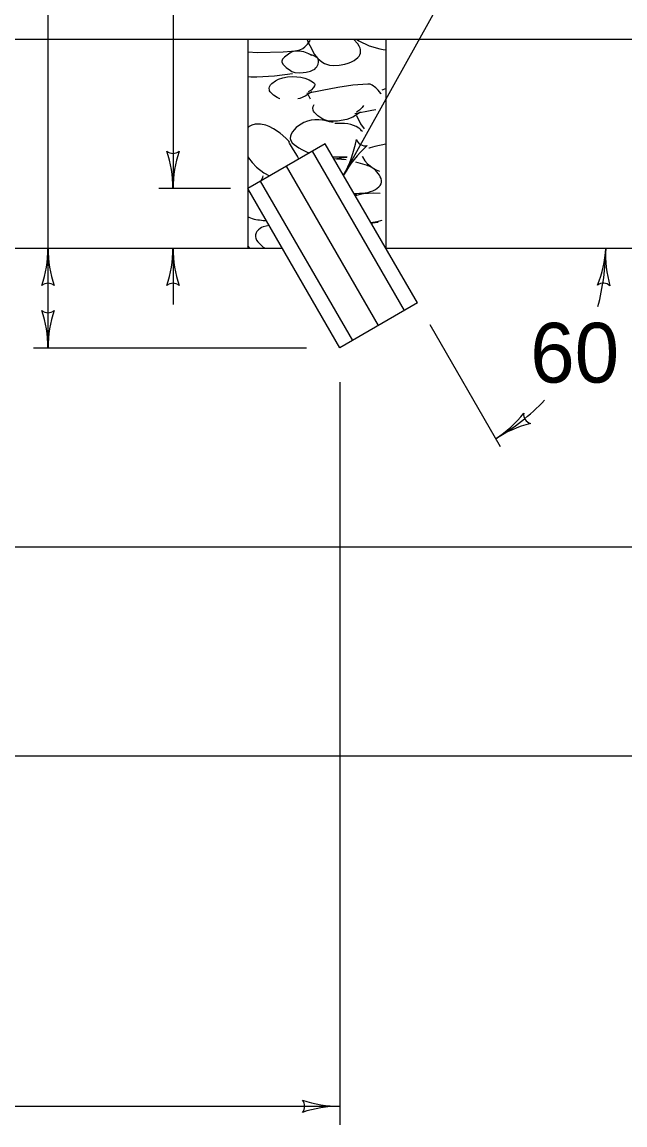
# Model space of a CAD drawing. Extents: x 1000 to 1036.3, y 1000 to 1071.3.
# Drawn here: x 1021.552 to 1023.569, y 1016.323 to 1020.015 of the extents above; entities that cross this region are included whole.
import ezdxf

# ---------------------------------------------------------------- set-up
doc = ezdxf.new("R2010")
doc.units = 0
doc.layers.add('Level 1', color=7, linetype='Continuous')

msp = doc.modelspace()

# ---------------------------------------------------------------- linework, layer by layer
at = {"layer": 'Level 1'}
for p, q in [((1023.3535, 1020.8061), (1022.6277, 1019.5021)), ((1021.6384, 1020.3382), (1021.6384, 1018.9244)), ((1022.0568, 1020.3237), (1022.0568, 1019.4578)), ((1008.7359, 1019.9578), (1033.7641, 1019.9578)), ((1022.3068, 1019.9578), (1022.3068, 1019.2578)), ((1022.3068, 1019.9578), (1022.7687, 1019.9578)), ((1022.3068, 1019.9578), (1022.7687, 1019.9578)), ((1022.3068, 1019.9578), (1022.7687, 1019.9578)), ((1022.7687, 1019.9578), (1022.7687, 1019.2578)), ((1022.5666, 1019.6078), (1022.3068, 1019.4578)), ((1022.8313, 1019.0494), (1022.5233, 1019.5828)), ((1022.8746, 1019.0744), (1022.5666, 1019.6078)), ((1022.639, 1019.5613), (1022.5963, 1019.5565)), ((1022.6362, 1019.5536), (1022.6038, 1019.5558)), ((1022.7447, 1018.9994), (1022.4366, 1019.5328)), ((1022.6581, 1018.9494), (1022.3501, 1019.4828)), ((1022.2497, 1019.4578), (1022.0097, 1019.4578)), ((1022.6148, 1018.9244), (1022.3068, 1019.4578)), ((1021.2719, 1019.2578), (1022.4223, 1019.2578)), ((1022.0568, 1019.2578), (1022.0568, 1019.0699)), ((1022.3137, 1019.2585), (1022.3068, 1019.2659)), ((1022.3114, 1019.2578), (1022.3111, 1019.2585)), ((1022.7687, 1019.2578), (1024.7719, 1019.2578)), ((1022.8746, 1019.0744), (1022.6148, 1018.9243)), ((1023.1526, 1018.5929), (1022.9169, 1019.0012)), ((1021.5903, 1018.9244), (1022.5033, 1018.9244)), ((1022.6148, 1018.8088), (1022.6148, 1016.3225)), ((1021.2719, 1018.2578), (1024.7719, 1018.2578)), ((1008.7359, 1017.5578), (1033.7641, 1017.5578)), ((1012.6148, 1016.385), (1022.6148, 1016.385))]:
    msp.add_line(p, q, dxfattribs=at)
for points in [[(1022.506, 1019.9578), (1022.5061, 1019.9562)], [(1022.5061, 1019.9562), (1022.5096, 1019.9462)], [(1022.5071, 1019.941), (1022.5144, 1019.9512)], [(1022.5096, 1019.9462), (1022.5144, 1019.9368)], [(1022.5144, 1019.9512), (1022.5164, 1019.9554)], [(1022.5164, 1019.9554), (1022.5168, 1019.9578)], [(1022.675, 1019.9416), (1022.6613, 1019.9578)], [(1022.6708, 1019.9578), (1022.6788, 1019.9525)], [(1022.6788, 1019.9525), (1022.7136, 1019.9359)], [(1022.3068, 1019.9156), (1022.3394, 1019.9129)], [(1022.3394, 1019.9129), (1022.4258, 1019.9152)], [(1022.4258, 1019.9152), (1022.4533, 1019.917)], [(1022.4473, 1019.9104), (1022.4298, 1019.8974)], [(1022.456, 1019.9151), (1022.4473, 1019.9104)], [(1022.4533, 1019.917), (1022.4671, 1019.9191)], [(1022.4648, 1019.9174), (1022.456, 1019.9151)], [(1022.4707, 1019.9178), (1022.4648, 1019.9174)], [(1022.4671, 1019.9191), (1022.4808, 1019.9224)], [(1022.4785, 1019.9176), (1022.4707, 1019.9178)], [(1022.4948, 1019.9148), (1022.4785, 1019.9176)], [(1022.4808, 1019.9224), (1022.4911, 1019.927)], [(1022.4911, 1019.927), (1022.4981, 1019.9319)], [(1022.511, 1019.909), (1022.4948, 1019.9148)], [(1022.4981, 1019.9319), (1022.5071, 1019.941)], [(1022.5216, 1019.9032), (1022.511, 1019.909)], [(1022.5189, 1019.9058), (1022.512, 1019.908)], [(1022.5144, 1019.9368), (1022.5308, 1019.9068)], [(1022.5258, 1019.9031), (1022.5189, 1019.9058)], [(1022.5308, 1019.9068), (1022.5414, 1019.8933)], [(1022.6797, 1019.9348), (1022.675, 1019.9416)], [(1022.6828, 1019.928), (1022.6797, 1019.9348)], [(1022.6816, 1019.9054), (1022.6838, 1019.9114)], [(1022.684, 1019.9235), (1022.6828, 1019.928)], [(1022.6838, 1019.9114), (1022.6847, 1019.9176)], [(1022.6847, 1019.9176), (1022.684, 1019.9235)], [(1022.7136, 1019.9359), (1022.7493, 1019.9248)], [(1022.7493, 1019.9248), (1022.7598, 1019.9228)], [(1022.7598, 1019.9228), (1022.7681, 1019.9225)], [(1022.7681, 1019.9225), (1022.7687, 1019.9225)], [(1022.4218, 1019.8874), (1022.4209, 1019.8841)], [(1022.4209, 1019.8841), (1022.4213, 1019.8802)], [(1022.4213, 1019.8802), (1022.4251, 1019.8733)], [(1022.4237, 1019.8908), (1022.4218, 1019.8874)], [(1022.4298, 1019.8974), (1022.4237, 1019.8908)], [(1022.4251, 1019.8733), (1022.436, 1019.8629)], [(1022.5384, 1019.8961), (1022.5258, 1019.9031)], [(1022.5407, 1019.894), (1022.5384, 1019.8961)], [(1022.5385, 1019.8653), (1022.5424, 1019.8737)], [(1022.5423, 1019.8915), (1022.5407, 1019.894)], [(1022.5414, 1019.8933), (1022.5552, 1019.8817)], [(1022.5439, 1019.8852), (1022.5423, 1019.8915)], [(1022.5424, 1019.8737), (1022.5438, 1019.8803)], [(1022.5438, 1019.8803), (1022.5439, 1019.8852)], [(1022.5552, 1019.8817), (1022.5643, 1019.8765)], [(1022.5643, 1019.8765), (1022.5809, 1019.8712)], [(1022.5809, 1019.8712), (1022.5938, 1019.8698)], [(1022.5938, 1019.8698), (1022.6133, 1019.8708)], [(1022.6133, 1019.8708), (1022.6319, 1019.8745)], [(1022.6319, 1019.8745), (1022.6432, 1019.8774)], [(1022.6432, 1019.8774), (1022.6514, 1019.8802)], [(1022.6514, 1019.8802), (1022.6634, 1019.8863)], [(1022.6634, 1019.8863), (1022.675, 1019.8961)], [(1022.675, 1019.8961), (1022.6793, 1019.9013)], [(1022.6793, 1019.9013), (1022.6816, 1019.9054)], [(1022.3068, 1019.8323), (1022.3172, 1019.8312)], [(1022.337, 1019.8313), (1022.3969, 1019.8349)], [(1022.3969, 1019.8349), (1022.4568, 1019.8433)], [(1022.436, 1019.8629), (1022.4497, 1019.8528)], [(1022.4402, 1019.8313), (1022.458, 1019.8324)], [(1022.4497, 1019.8528), (1022.455, 1019.8496)], [(1022.455, 1019.8496), (1022.4644, 1019.8462)], [(1022.458, 1019.8324), (1022.485, 1019.8305)], [(1022.4644, 1019.8462), (1022.4787, 1019.845)], [(1022.4787, 1019.845), (1022.4928, 1019.8457)], [(1022.4928, 1019.8457), (1022.5026, 1019.8468)], [(1022.5026, 1019.8468), (1022.517, 1019.8505)], [(1022.517, 1019.8505), (1022.5241, 1019.8537)], [(1022.5241, 1019.8537), (1022.5312, 1019.8577)], [(1022.5312, 1019.8577), (1022.5353, 1019.8613)], [(1022.5353, 1019.8613), (1022.5385, 1019.8653)], [(1022.3172, 1019.8312), (1022.337, 1019.8313)], [(1022.3787, 1019.7933), (1022.3796, 1019.798)], [(1022.3796, 1019.798), (1022.3826, 1019.8045)], [(1022.3826, 1019.8045), (1022.3873, 1019.8098)], [(1022.3873, 1019.8098), (1022.4, 1019.8185)], [(1022.4, 1019.8185), (1022.4098, 1019.8235)], [(1022.4098, 1019.8235), (1022.4247, 1019.8288)], [(1022.4247, 1019.8288), (1022.4402, 1019.8313)], [(1022.485, 1019.8305), (1022.4985, 1019.8272)], [(1022.4985, 1019.8272), (1022.512, 1019.8218)], [(1022.512, 1019.8218), (1022.5237, 1019.8153)], [(1022.5273, 1019.7956), (1022.5191, 1019.7873)], [(1022.5237, 1019.8153), (1022.5283, 1019.8115)], [(1022.5307, 1019.8013), (1022.5273, 1019.7956)], [(1022.5283, 1019.8115), (1022.53, 1019.8095)], [(1022.53, 1019.8095), (1022.5312, 1019.8074)], [(1022.5315, 1019.8043), (1022.5307, 1019.8013)], [(1022.5312, 1019.8074), (1022.5315, 1019.8043)], [(1022.6079, 1019.7954), (1022.5563, 1019.7863)], [(1022.6582, 1019.8038), (1022.6079, 1019.7954)], [(1022.7087, 1019.8074), (1022.6582, 1019.8038)], [(1022.7161, 1019.8065), (1022.7087, 1019.8074)], [(1022.7231, 1019.8039), (1022.7161, 1019.8065)], [(1022.7358, 1019.7951), (1022.7231, 1019.8039)], [(1022.7436, 1019.7872), (1022.7358, 1019.7951)], [(1022.3792, 1019.7873), (1022.3787, 1019.7933)], [(1022.3803, 1019.7842), (1022.3792, 1019.7873)], [(1022.3825, 1019.781), (1022.3803, 1019.7842)], [(1022.3934, 1019.7706), (1022.3825, 1019.781)], [(1022.4055, 1019.7621), (1022.3934, 1019.7706)], [(1022.414, 1019.7579), (1022.4055, 1019.7621)], [(1022.4143, 1019.7578), (1022.414, 1019.7579)], [(1022.4812, 1019.7592), (1022.4743, 1019.7578)], [(1022.4993, 1019.7665), (1022.4812, 1019.7592)], [(1022.5216, 1019.781), (1022.4993, 1019.7665)], [(1022.5563, 1019.7863), (1022.5048, 1019.7762)], [(1022.5191, 1019.7873), (1022.5096, 1019.781)], [(1022.5096, 1019.7714), (1022.5163, 1019.7578)], [(1022.7528, 1019.7753), (1022.7436, 1019.7872)], [(1022.7535, 1019.7743), (1022.7528, 1019.7753)], [(1022.7566, 1019.7882), (1022.7687, 1019.7931)], [(1022.525, 1019.7267), (1022.526, 1019.7318)], [(1022.5255, 1019.7199), (1022.525, 1019.7267)], [(1022.526, 1019.7318), (1022.5293, 1019.7391)], [(1022.6902, 1019.7291), (1022.681, 1019.72)], [(1022.6939, 1019.7354), (1022.6902, 1019.7291)], [(1022.7353, 1019.7211), (1022.7223, 1019.7188)], [(1022.5268, 1019.7164), (1022.5255, 1019.7199)], [(1022.5293, 1019.713), (1022.5268, 1019.7164)], [(1022.5414, 1019.7013), (1022.5293, 1019.713)], [(1022.5548, 1019.6919), (1022.5414, 1019.7013)], [(1022.5642, 1019.6873), (1022.5548, 1019.6919)], [(1022.5773, 1019.6837), (1022.5642, 1019.6873)], [(1022.6388, 1019.6887), (1022.6076, 1019.6827)], [(1022.659, 1019.6968), (1022.6388, 1019.6887)], [(1022.6838, 1019.713), (1022.659, 1019.6968)], [(1022.7223, 1019.7188), (1022.6652, 1019.7077)], [(1022.681, 1019.72), (1022.6704, 1019.713)], [(1022.6704, 1019.7023), (1022.6842, 1019.6748)], [(1022.3118, 1019.6654), (1022.3068, 1019.6614)], [(1022.3203, 1019.6698), (1022.3118, 1019.6654)], [(1022.3322, 1019.6731), (1022.3203, 1019.6698)], [(1022.3494, 1019.6732), (1022.3322, 1019.6731)], [(1022.3671, 1019.6693), (1022.3494, 1019.6732)], [(1022.3788, 1019.6649), (1022.3671, 1019.6693)], [(1022.3934, 1019.6571), (1022.3788, 1019.6649)], [(1022.415, 1019.6426), (1022.3934, 1019.6571)], [(1022.6076, 1019.6827), (1022.5773, 1019.6837)], [(1022.6842, 1019.6748), (1022.6967, 1019.6573)], [(1022.4347, 1019.6267), (1022.415, 1019.6426)], [(1022.4467, 1019.6144), (1022.4347, 1019.6267)], [(1022.4453, 1019.6117), (1022.4441, 1019.6144)], [(1022.4467, 1019.6091), (1022.4453, 1019.6117)], [(1022.4598, 1019.5876), (1022.4467, 1019.6091)], [(1022.4733, 1019.5665), (1022.4598, 1019.5876)], [(1022.7129, 1019.5928), (1022.7117, 1019.5923)], [(1022.7171, 1019.594), (1022.7129, 1019.5928)], [(1022.7322, 1019.5987), (1022.7171, 1019.594)], [(1022.7687, 1019.6058), (1022.7322, 1019.5987)], [(1022.3068, 1019.5656), (1022.3098, 1019.5604)], [(1022.3098, 1019.5604), (1022.3215, 1019.5452)], [(1022.3215, 1019.5452), (1022.3367, 1019.5294)], [(1022.4754, 1019.5617), (1022.4733, 1019.5665)], [(1022.4768, 1019.5566), (1022.4754, 1019.5617)], [(1022.4768, 1019.556), (1022.4768, 1019.5566)], [(1022.6904, 1019.566), (1022.6909, 1019.5642)], [(1022.6909, 1019.5642), (1022.6983, 1019.5506)], [(1022.6983, 1019.5506), (1022.7078, 1019.5398)], [(1022.7078, 1019.5398), (1022.7266, 1019.5253)], [(1022.3367, 1019.5294), (1022.3612, 1019.5104)], [(1022.3577, 1019.4958), (1022.3588, 1019.4999)], [(1022.3612, 1019.5104), (1022.3794, 1019.4997)], [(1022.7266, 1019.5253), (1022.7367, 1019.5198)], [(1022.7367, 1019.5198), (1022.7477, 1019.5159)], [(1022.3498, 1019.4827), (1022.3517, 1019.4846)], [(1022.3517, 1019.4846), (1022.3562, 1019.4919)], [(1022.3562, 1019.4919), (1022.3577, 1019.4958)], [(1022.3068, 1019.4607), (1022.3111, 1019.4603)], [(1022.6704, 1019.436), (1022.6648, 1019.4378)], [(1022.6784, 1019.4367), (1022.6678, 1019.4327)], [(1022.6948, 1019.4403), (1022.6784, 1019.4367)], [(1022.7283, 1019.4425), (1022.6948, 1019.4403)], [(1022.7503, 1019.4413), (1022.7283, 1019.4425)], [(1022.3426, 1019.3192), (1022.3375, 1019.3134)], [(1022.3483, 1019.3243), (1022.3426, 1019.3192)], [(1022.3526, 1019.3269), (1022.3483, 1019.3243)], [(1022.3588, 1019.3294), (1022.3526, 1019.3269)], [(1022.3783, 1019.3338), (1022.3588, 1019.3294)], [(1022.7188, 1019.3443), (1022.7398, 1019.3468)], [(1022.7243, 1019.3414), (1022.7211, 1019.3403)], [(1022.7429, 1019.3439), (1022.7243, 1019.3414)], [(1022.7398, 1019.3468), (1022.7571, 1019.3513)], [(1022.333, 1019.3021), (1022.3329, 1019.2958)], [(1022.3329, 1019.2958), (1022.3338, 1019.2912)], [(1022.3352, 1019.3097), (1022.333, 1019.3021)], [(1022.3338, 1019.2912), (1022.3362, 1019.2845)], [(1022.3375, 1019.3134), (1022.3352, 1019.3097)], [(1022.3362, 1019.2845), (1022.3402, 1019.2788)], [(1022.3402, 1019.2788), (1022.3502, 1019.2686)], [(1022.3502, 1019.2686), (1022.3581, 1019.2618)], [(1022.3581, 1019.2618), (1022.3648, 1019.2578)]]:
    msp.add_lwpolyline(points, dxfattribs=at)
for centre, radius, start, end in [((1022.2861, 1019.6922), 0.3909, 330.8999, 349.5687), ((1022.7, 1019.632), 0.0313, 199.6745, 281.7912), ((1022.0568, 1019.6065), 0.0313, 228.7746, 310.8913), ((1021.6658, 1019.4578), 0.3909, 0, 18.6688), ((1022.4477, 1019.4578), 0.3909, 161.3472, 179.9939), ((1022.9693, 1019.312), 0.3909, 132.2471, 150.8938), ((1022.2861, 1019.6922), 0.3909, 330.8877, 330.8999), ((1021.6658, 1019.4578), 0.3909, 359.9878, 0), ((1021.2475, 1019.2578), 0.3909, 341.3472, 359.9939), ((1022.0294, 1019.2578), 0.3909, 180, 198.6688), ((1022.0294, 1019.2578), 0.3909, 179.9878, 180), ((1021.6658, 1019.2578), 0.3909, 341.3472, 359.9939), ((1022.4477, 1019.2578), 0.3909, 180, 198.6688), ((1022.4477, 1019.2578), 0.3909, 179.9878, 180), ((1023.1146, 1019.2781), 0.3909, 338.3702, 357.0169), ((1022.7688, 1019.2578), 0.7362, 344.592, 0), ((1023.8954, 1019.2374), 0.3909, 177.0231, 195.6918), ((1023.8954, 1019.2374), 0.3909, 177.0108, 177.0231), ((1021.6384, 1019.1091), 0.0313, 48.7746, 130.8913), ((1022.0567, 1019.1091), 0.0313, 48.7746, 130.8913), ((1023.4972, 1019.1093), 0.0313, 45.7977, 127.9143), ((1021.6385, 1019.0731), 0.0313, 228.7746, 310.8913), ((1021.2475, 1018.9244), 0.3909, 0, 18.6688), ((1022.0294, 1018.9244), 0.3909, 161.3472, 179.9939), ((1021.2475, 1018.9244), 0.3909, 359.9878, 0), ((1022.7688, 1019.2578), 0.7362, 300.0039, 316.2414), ((1022.924, 1018.948), 0.3909, 303.0031, 321.6719), ((1023.2616, 1018.7011), 0.0313, 171.7777, 253.8944), ((1023.3499, 1018.2923), 0.3909, 104.3503, 122.997), ((1022.924, 1018.948), 0.3909, 302.9909, 303.0031), ((1022.4661, 1016.385), 0.0313, 318.7746, 40.8913), ((1022.6148, 1016.7759), 0.3909, 251.3472, 269.9939), ((1022.6148, 1015.9941), 0.3909, 90, 108.6688), ((1022.6148, 1015.9941), 0.3909, 89.9878, 90)]:
    msp.add_arc(centre, radius, start, end, dxfattribs=at)
for points in [[(1022.5933, 1019.6784), (1022.4947, 1019.6784), (1022.4493, 1019.6251), (1022.5053, 1019.5798), (1022.5124, 1019.5766)], [(1022.6912, 1019.6482), (1022.6784, 1019.6598), (1022.5985, 1019.6758)], [(1022.5918, 1019.5642), (1022.6038, 1019.5638), (1022.6398, 1019.5634)], [(1022.6628, 1019.4413), (1022.7344, 1019.4547), (1022.753, 1019.4733), (1022.7344, 1019.5186), (1022.6998, 1019.5372), (1022.6687, 1019.5464)], [(1022.3095, 1019.4531), (1022.3082, 1019.452), (1022.3068, 1019.4508)], [(1022.3068, 1019.3634), (1022.3108, 1019.3614), (1022.3588, 1019.3508), (1022.3693, 1019.3494)]]:
    msp.add_spline(points, degree=3, dxfattribs=at)

# ---------------------------------------------------------------- texts
msp.add_text('60', height=0.2, dxfattribs=at).set_placement((1023.2524, 1018.8079))

doc.saveas('drawing.dxf')
